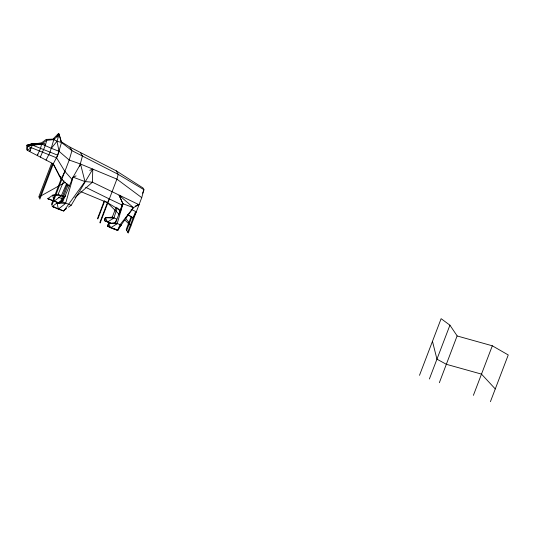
<?xml version="1.0" encoding="UTF-8"?>
<svg xmlns="http://www.w3.org/2000/svg" width="535" height="535" viewBox="0 0 535 535"><rect width="100%" height="100%" fill="white"/><g stroke="black" fill="none" stroke-linecap="round" stroke-linejoin="round"><path stroke-width="0.8" d="M89.74 170.344L92.776 169.107L92.408 182.194L74.967 197.582M54.617 139.026L46.271 139.408L41.182 143.133L31.612 143.821L26.884 145.232L27.379 146.115L27.252 150.295L53.253 163.837L61.13 178.991L69.229 186.207M80.424 152.502L82.423 156.033L79.695 166.251M131.195 216.474L126.213 229.515L128.213 233.046L141.728 197.649L143.935 189.684L118.222 174.357L71.944 150.669L61.485 142.491L56.998 141.24L53.834 139.642L46.772 140.29L41.683 144.015L40.513 148.382L37.289 155.524L37.831 154.093M46.03 160.079L49.996 152.328L53.834 139.642L59.184 134.198L61.485 142.491L57.726 155.411L53.253 163.837M92.776 169.107L71.249 205.206L62.575 201.983L57.138 202.959L52.216 206.463L58.328 209.152L65.611 203.394L73.061 177.152L80.544 164.031L116.904 179.131L141.728 197.649M119.185 214.555L122.535 202.952L119.104 195.242L120.997 196.82M40.346 157.116L45.194 145.741L46.772 140.29L46.271 139.408M122.535 202.952L122.996 203.761L133.436 207.64L121.144 224.988L115.506 222.888L108.658 223.443L107.475 226.098L110.671 227.783L117.125 223.77L122.996 203.761L119.104 195.242L133.436 207.64L139.026 204.724L92.408 182.194L84.958 181.579L73.061 177.152L62.575 201.983M72.292 179.693L64.875 171.381L56.563 157.798L27.379 146.115L32.214 144.878L41.683 144.015L51.36 148.315L56.998 141.24L59.184 134.198M110.972 223.369L104.432 220.721L105.415 217.712L112.263 217.163L116.717 219.096L115.065 223.289M107.675 226.452L108.658 223.443L115.914 223.102M108.638 217.564L105.415 217.712L107.428 222.052L113.881 218.039L117.172 208.061M30.174 150.215L29.666 151.552L32.314 145.059L31.612 143.821M57.305 136.933L58.683 133.315L61.485 142.491M51.627 163.269L38.681 197.161L65.397 182.261M39.356 198.251L52.684 163.329M39.851 199.134L53.48 163.436M56.563 157.798L59.037 151.305L56.998 141.24M51.4 204.484L61.13 178.991L64.875 171.381M51.895 205.366L69.202 160.052L71.944 150.669L69.945 147.138L60.983 141.608M59.96 203.026L67.27 183.893M61.237 202.752L68.192 184.548M82.256 156.474L82.423 156.033M97.544 218.44L104.365 200.578M97.845 218.969L104.539 201.427M99.844 222.5L107.408 202.678L109.334 198.96L122.08 205.025M100.139 223.028L116.904 179.131L118.222 174.357L116.222 170.825L69.945 147.138M104.332 220.547L105.415 217.712L113.881 218.039M117.125 223.77L108.658 223.443L107.575 226.272L110.417 227.328M126.715 230.398L131.851 216.949M127.718 232.15L135.281 212.341M142.584 193.222L143.935 189.684L142.932 187.919L116.222 170.825M419.493 375.323L441.121 318.679L449.922 325.186L457.198 335.98L492.314 345.797L508.25 354.959L490.408 401.685M429.378 378.994L449.922 325.186M439.355 382.706L457.097 335.94M473.388 395.358L492.314 345.797M112.263 217.163L116.155 207.212M122.996 203.761L115.506 222.888L114.042 223.47M108.658 223.443L110.671 227.783L117.76 230.418L119.96 224.827L133.436 207.64M58.589 202.992L47.822 198.692L52.738 195.188L58.175 194.218L63.892 180.669M62.856 200.284L59.171 202.912L53.627 200.852L53.928 201.381L61.311 195.803L66.587 183.619M105.415 217.712L104.432 220.721M56.944 137.054L58.683 133.315L53.333 138.759L53.834 139.642M127.404 214.602L133.121 218.006L136.325 211.806L131.075 209.305M112.076 228.305L117.76 230.418L121.144 224.988L120.161 226.098M117.961 229.341L121.144 224.988M58.97 202.558L59.94 201.254M60.328 202.778L57.138 202.959L58.328 209.152L63.765 211.031L84.958 181.579L80.544 164.031L69.202 160.052L59.037 151.305L51.36 148.315M59.365 203.267L65.598 195.884M64.18 210.242L66.641 208.489M68.487 207.179L71.249 205.206M31.297 147.707L27.252 150.295L26.75 149.412L26.884 145.232L31.712 143.995L41.182 143.133L41.683 144.015L44.686 143.587L45.194 145.741M73.061 177.152L76.09 175.915M135.241 206.042L139.026 204.724L137.375 204.551M27.379 146.115L41.683 144.015M110.25 217.484L112.671 217.37M57.138 202.959L65.611 203.394M61.017 195.268L64.013 196.385L64.314 196.913L61.311 195.803L52.738 195.188L53.928 201.381M49.394 199.16L47.822 198.692L52.905 200.585M54.583 207.159L52.216 206.463L58.027 208.617M53.333 138.759L54.764 139.294M58.302 197.261L62.642 198.873M105.041 220.808L107.167 221.597L106.873 221.075M107.876 221.864L110.009 222.654M108.832 222.573L110.966 223.369M111.126 227.589L117.506 229.963M58.723 208.877L63.765 211.031M32.314 145.059L57.573 155.143M80.718 191.577L107.408 202.678L120.977 210.77M62.548 179.666L61.13 178.991L53.125 163.69M85.7 187.303L109.334 198.96M58.175 194.218L61.311 195.803M105.315 201.307L107.408 202.678L119.165 214.321M129.062 215.244L133.121 218.006M59.131 175.46L61.003 177.125M124.454 219.564L130.914 225.971L128.915 222.44L125.304 217.865M495.276 388.938L481.5 374.119L446.377 364.302L436.948 359.172L432.474 341.337M117.566 208.075L120.148 211.338M117.386 229.749L117.76 230.418"/></g></svg>
